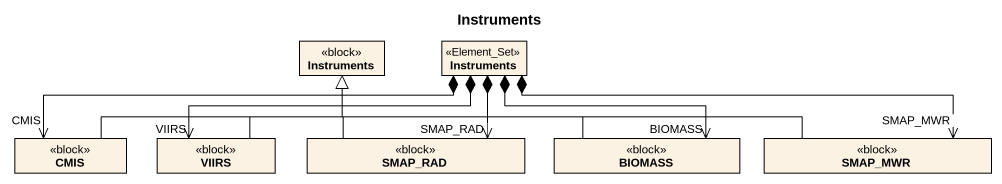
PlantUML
@startuml
title Instruments
hide circle
hide empty members
class Instruments <<block>>
class "Instruments" as Instruments_2 <<Element_Set>>
class CMIS <<block>>
class VIIRS <<block>>
class SMAP_RAD <<block>>
class BIOMASS <<block>>
class SMAP_MWR <<block>>
Instruments_2 *-left-> "CMIS" CMIS
Instruments_2 *-left-> "VIIRS" VIIRS
Instruments_2 *--> "SMAP_RAD" SMAP_RAD
Instruments_2 *-right-> "BIOMASS" BIOMASS
Instruments_2 *-right-> "SMAP_MWR" SMAP_MWR
CMIS -right-|> Instruments
VIIRS -up-|> Instruments
SMAP_RAD -up-|> Instruments
BIOMASS -left-|> Instruments
SMAP_MWR -left-|> Instruments
@enduml
